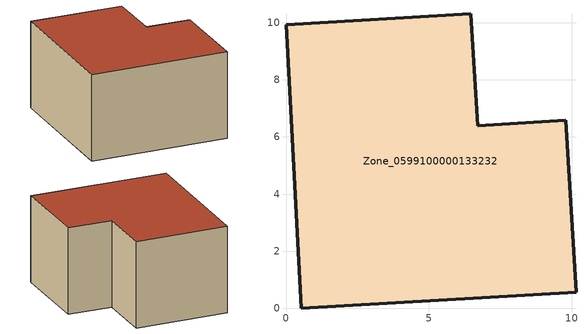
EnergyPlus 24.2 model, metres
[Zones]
Zone_0599100000133232
 floor ground (C_G): 0.53,0 0,9.93 6.47,10.32 6.71,6.4 9.78,6.58 10.14,0.57 z0
 wall outside (C_F): 9.78,6.58 6.71,6.4 6.47,10.32 0,9.93 0.53,0 10.14,0.57 9.78,6.58 z0:6.06
 roof outside (C_R): 0.53,0 10.14,0.57 9.78,6.58 6.71,6.4 6.47,10.32 0,9.93 z6.06
[BUILDING]
Pand.0599100000133232: North Axis=0; Terrain=City; Loads Convergence Tolerance Value=0.04; Temperature Convergence Tolerance Value=0.4; Solar Distribution=FullExterior; Maximum Number of Warmup Days=25; Minimum Number of Warmup Days=1
[Site:Location]
Rotterdam.The.Hague.AP_ZH_NLD Design_Conditions: Latitude=51.96; Longitude=4.45; Time Zone=1; Elevation=-4.5
[SITE:GROUNDTEMPERATURE:BUILDINGSURFACE]
18, 18, 18, 18, 18, 18, 18, 18, 18, 18, 18, 18
[MATERIAL] Thermal Absorptance=0.9; Solar Absorptance=0.7; Visible Absorptance=0.7
Name | Roughness | Thickness | Conductivity | Density | Specific Heat
G.TC.1965-1974 | MediumSmooth | 0.15 | 0.882353 | 540 | 1210
F.TC.1965-1974 | Rough | 0.3 | 0.697674 | 1920 | 840
R.TC.1965-1974 | MediumRough | 0.2 | 0.232558 | 1500 | 1000
[CONSTRUCTION]
C_G: G.TC.1965-1974
C_F: F.TC.1965-1974
C_R: R.TC.1965-1974
[ZONE]
Zone_0599100000133232: Type=1; Multiplier=1; Ceiling Height=Autocalculate; Volume=Autocalculate; Floor Area=autocalculate; Part of Total Floor Area=Yes
[ZONEINFILTRATION:DESIGNFLOWRATE]
Infil_Zone_0599100000133232: Zone or ZoneList or Space or SpaceList=Zone_0599100000133232; Schedule=AlwaysOn; Design Flow Rate Calculation Method=Flow/Area; Flow Rate per Floor Area=0.003; Constant Term Coefficient=1; Temperature Term Coefficient=0; Velocity Term Coefficient=0; Velocity Squared Term Coefficient=0
[HVACTEMPLATE:ZONE:IDEALLOADSAIRSYSTEM]
Zone_0599100000133232: Maximum Heating Supply Air Temperature=50; Minimum Cooling Supply Air Temperature=13; Maximum Heating Supply Air Humidity Ratio=0.0156; Minimum Cooling Supply Air Humidity Ratio=0.0077; Heating Limit=NoLimit; Cooling Limit=NoLimit; Dehumidification Control Type=ConstantSensibleHeatRatio; Cooling Sensible Heat Ratio=0.7; Dehumidification Setpoint=60; Humidification Control Type=None; Humidification Setpoint=30; Outdoor Air Method=None; Outdoor Air Flow Rate per Person=0.00944; Outdoor Air Flow Rate per Zone Floor Area=0; Outdoor Air Flow Rate per Zone=0; Demand Controlled Ventilation Type=None; Outdoor Air Economizer Type=NoEconomizer; Heat Recovery Type=None; Sensible Heat Recovery Effectiveness=0.7; Latent Heat Recovery Effectiveness=0.65
[ZONECONTROL:THERMOSTAT]
ThermostatControl_Zone_0599100000133232: Zone or ZoneList=Zone_0599100000133232; Control Type Schedule=DualSetpointControlType; Control 1=Thermostat_Zone_0599100000133232; Temperature Difference Between Cutout And Setpoint=0
[THERMOSTATSETPOINT:DUALSETPOINT]
Thermostat_Zone_0599100000133232: Heating Setpoint Temperature Schedule=HeatingSetpoint_Zone_0599100000133232; Cooling Setpoint Temperature Schedule=CoolingSetpoint_Zone_0599100000133232
[SCHEDULE:COMPACT]
HeatingSetpoint_Zone_0599100000133232: Through: 12/31, For: AllDays, Until: 24:00, 21
CoolingSetpoint_Zone_0599100000133232: Through: 12/31, For: AllDays, Until: 24:00, 24
DualSetpointControlType: Through: 12/31, For: AllDays, Until: 24:00, 4
AlwaysOn: Through: 12/31, For: AllDays, Until: 24:00, 1
